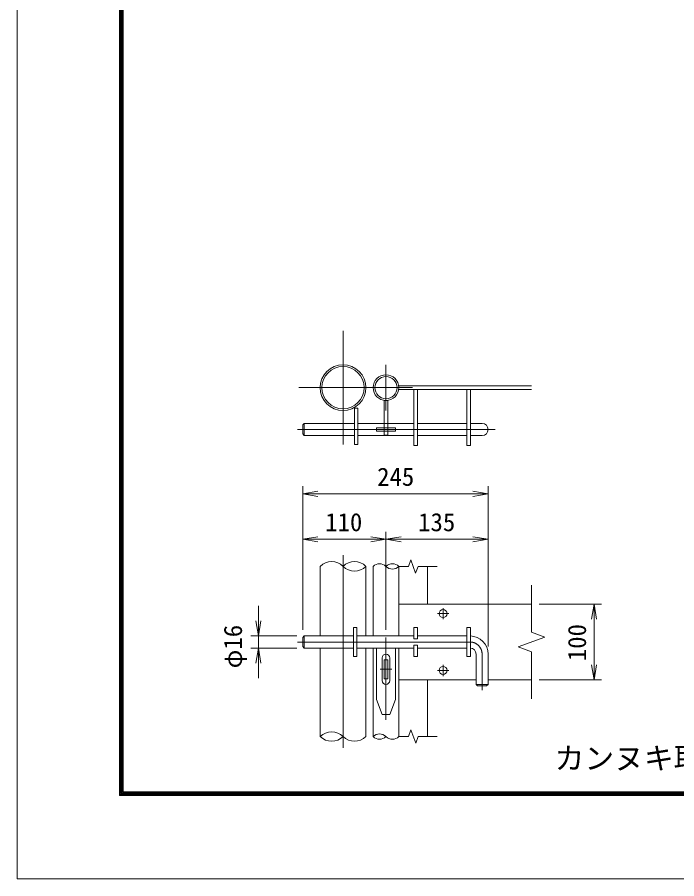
# Model space of a CAD drawing. Units: millimetres, scale not verified, with parts at other scales. Extents: x -6300 to 6300, y -4455 to 4455.
# Drawn here: x -6300 to -3685, y -4455 to -1038 of the extents above; entities that cross this region are included whole.
import ezdxf
from ezdxf.enums import TextEntityAlignment as Align

# ---------------------------------------------------------------- set-up
doc = ezdxf.new("R2010")
doc.units = ezdxf.units.MM
doc.header["$LTSCALE"] = 30
doc.linetypes.add('DASHED', pattern=[7.5, 6, -1.5])
doc.linetypes.add('USER1', pattern=[50.8, 31.75, -6.35, 6.35, -6.35])
for name, color, linetype, lineweight in [('0-0_D-STR1', 1, 'Continuous', 18), ('0-4_D-STR3', 3, 'Continuous', 13), ('0-5_D-STR-DIM', 7, 'Continuous', 9), ('0-6_0', 7, 'Continuous', 9), ('0-8_D-TTL-TXT', 7, 'Continuous', 18), ('0-A_D-BMK', 2, 'USER1', 13), ('0-B_D-TTL', 7, 'Continuous', 9)]:
    doc.layers.add(name, color=color, linetype=linetype, lineweight=lineweight)
doc.styles.add('ＭＳ ゴシック', font='')
doc.styles.get('ＭＳ ゴシック').set_extended_font_data('MS Gothic')

# ---------------------------------------------------------------- blocks, each defined once
blk = doc.blocks.new('_Open')
at = {"layer": '0-6_0'}
blk.add_line((-30, 5), (0, 0), dxfattribs=at)
blk.add_lwpolyline([(-30, -5), (0, 0), (-30, 0)], dxfattribs=at)

msp = doc.modelspace()

# ---------------------------------------------------------------- linework, layer by layer
at = {"layer": '0-0_D-STR1'}
for p, q in [((-4787.85, -2500.58), (-4260.9, -2500.58)), ((-4787.85, -2514.08), (-4260.9, -2514.08)), ((-5099.4, -3491.96), (-5099.4, -3215.96)), ((-4917.9, -3215.96), (-4917.9, -3491.96)), ((-4889.4, -3215.96), (-4889.4, -3491.96)), ((-4787.4, -3215.96), (-4787.4, -3491.96)), ((-4673.4, -3215.96), (-4673.4, -3365.96)), ((-4787.4, -3365.96), (-4260.9, -3365.96)), ((-5099.4, -3890.96), (-5099.4, -3539.96)), ((-4917.9, -3539.96), (-4917.9, -3890.96)), ((-4889.4, -3539.96), (-4889.4, -3890.96)), ((-4787.4, -3539.96), (-4787.4, -3890.96)), ((-4787.4, -3665.96), (-4481.4, -3665.96)), ((-4673.4, -3665.96), (-4673.4, -3890.96)), ((-4433.4, -3665.96), (-4260.9, -3665.96))]:
    msp.add_line(p, q, dxfattribs=at)
for centre, radius in [((-5008.65, -2507.33), 90.75), ((-5008.65, -2507.33), 83.85), ((-4838.4, -2507.33), 51), ((-4838.4, -2507.33), 44.1)]:
    msp.add_circle(centre, radius, dxfattribs=at)
at = {"layer": '0-4_D-STR3'}
for p, q in [((-4727.4, -2514.08), (-4727.4, -2736.08)), ((-4713.9, -2514.08), (-4713.9, -2736.08)), ((-4517.4, -2514.08), (-4517.4, -2736.08)), ((-4503.9, -2514.08), (-4503.9, -2736.08)), ((-4845.15, -2558.33), (-4845.15, -2649.08)), ((-4831.65, -2558.33), (-4845.15, -2558.33)), ((-4831.65, -2558.33), (-4831.65, -2649.08)), ((-4963.65, -2588.17), (-4963.65, -2732.17)), ((-4963.65, -2588.17), (-4950.15, -2588.17)), ((-4950.15, -2732.17), (-4950.15, -2588.17)), ((-5168.4, -2655.08), (-5168.4, -2691.08)), ((-5162.4, -2649.08), (-4963.65, -2649.08)), ((-4950.15, -2649.08), (-4727.4, -2649.08)), ((-4713.9, -2649.08), (-4517.4, -2649.08)), ((-4503.9, -2649.08), (-4457.4, -2649.08)), ((-5162.4, -2697.08), (-5168.4, -2691.08)), ((-5162.4, -2697.08), (-4963.65, -2697.08)), ((-4950.15, -2697.08), (-4727.4, -2697.08)), ((-4713.9, -2697.08), (-4517.4, -2697.08)), ((-4503.9, -2697.08), (-4457.4, -2697.08)), ((-4963.65, -2732.17), (-4950.15, -2732.17)), ((-4727.4, -2736.08), (-4713.9, -2736.08)), ((-4517.4, -2736.08), (-4503.9, -2736.08)), ((-4967.4, -3572.96), (-4967.4, -3458.96)), ((-4967.4, -3458.96), (-4953.9, -3458.96)), ((-4953.9, -3572.96), (-4953.9, -3458.96)), ((-4727.4, -3503.96), (-4727.4, -3458.96)), ((-4727.4, -3458.96), (-4713.9, -3458.96)), ((-4713.9, -3503.96), (-4713.9, -3458.96)), ((-4517.4, -3572.96), (-4517.4, -3458.96)), ((-4517.4, -3458.96), (-4503.9, -3458.96)), ((-4503.9, -3572.96), (-4503.9, -3458.96)), ((-5168.4, -3497.96), (-5168.4, -3533.96)), ((-5162.4, -3491.96), (-4967.4, -3491.96)), ((-4953.9, -3491.96), (-4727.4, -3491.96)), ((-4727.4, -3503.96), (-4713.9, -3503.96)), ((-4713.9, -3491.96), (-4517.4, -3491.96)), ((-5162.4, -3539.96), (-5168.4, -3533.96)), ((-5162.4, -3539.96), (-4967.4, -3539.96)), ((-4953.9, -3539.96), (-4727.4, -3539.96)), ((-4875.9, -3539.96), (-4875.9, -3743.96)), ((-4800.9, -3539.96), (-4800.9, -3743.96)), ((-4727.4, -3572.96), (-4727.4, -3527.96)), ((-4727.4, -3527.96), (-4713.9, -3527.96)), ((-4713.9, -3572.96), (-4713.9, -3527.96)), ((-4713.9, -3539.96), (-4517.4, -3539.96)), ((-4967.4, -3572.96), (-4953.9, -3572.96)), ((-4853.4, -3578.96), (-4853.4, -3668.96)), ((-4845.15, -3586.46), (-4845.15, -3661.46)), ((-4845.15, -3586.46), (-4831.65, -3586.46)), ((-4831.65, -3586.46), (-4831.65, -3661.46)), ((-4823.4, -3578.96), (-4823.4, -3668.96)), ((-4727.4, -3572.96), (-4713.9, -3572.96)), ((-4517.4, -3572.96), (-4503.9, -3572.96)), ((-4481.4, -3563.96), (-4481.4, -3683.96)), ((-4433.4, -3563.96), (-4433.4, -3683.96)), ((-4845.15, -3661.46), (-4831.65, -3661.46)), ((-4481.4, -3683.96), (-4475.4, -3689.96)), ((-4481.4, -3683.96), (-4433.4, -3683.96)), ((-4439.4, -3689.96), (-4433.4, -3683.96)), ((-4475.4, -3689.96), (-4439.4, -3689.96)), ((-4853.4, -3803.96), (-4875.9, -3743.96)), ((-4823.4, -3803.96), (-4800.9, -3743.96)), ((-4853.4, -3803.96), (-4823.4, -3803.96))]:
    msp.add_line(p, q, dxfattribs=at)
at = {"layer": '0-4_D-STR3', "color": 4, "linetype": 'DASHED', "lineweight": 9}
for p, q in [((-4845.15, -2649.08), (-4845.15, -2696.33)), ((-4831.65, -2649.08), (-4831.65, -2696.33)), ((-4875.9, -2666.33), (-4800.9, -2666.33)), ((-4875.9, -2666.33), (-4875.9, -2679.83)), ((-4875.9, -2679.83), (-4800.9, -2679.83)), ((-4831.65, -2696.33), (-4845.15, -2696.33)), ((-4800.9, -2666.33), (-4800.9, -2679.83))]:
    msp.add_line(p, q, dxfattribs=at)
at = {"layer": '0-4_D-STR3'}
for points in [[(-5168.4, -2655.08), (-5162.4, -2649.08), (-5162.4, -2697.08)], [(-5168.4, -3497.96), (-5162.4, -3491.96), (-5162.4, -3539.96)]]:
    msp.add_lwpolyline(points, dxfattribs=at)
for centre in [(-4611.9, -3403.46), (-4611.9, -3628.46)]:
    msp.add_circle(centre, 15.75, dxfattribs=at)
for centre, radius, start, end in [((-4457.4, -2673.08), 24, 270, 90), ((-4505.4, -3563.96), 72, 0, 88.80625), ((-4505.4, -3563.96), 24, 0, 86.41668), ((-4838.4, -3578.96), 15, 0, 180), ((-4838.4, -3668.96), 15, 180, 0)]:
    msp.add_arc(centre, radius, start, end, dxfattribs=at)
at = {"layer": '0-5_D-STR-DIM'}
for p, q in [((-5168.4, -3467.96), (-5168.4, -2898.43)), ((-4433.4, -3533.96), (-4433.4, -2898.43)), ((-5108.4, -2928.43), (-4493.4, -2928.43)), ((-5168.4, -3467.96), (-5168.4, -3078.43)), ((-5108.4, -3108.43), (-4898.4, -3108.43)), ((-4838.4, -3467.96), (-4838.4, -3078.43)), ((-4838.4, -3467.96), (-4838.4, -3078.43)), ((-4778.4, -3108.43), (-4493.4, -3108.43)), ((-4433.4, -3533.96), (-4433.4, -3078.43)), ((-4740.02, -3189.53), (-4749.64, -3215.96)), ((-4720.79, -3242.39), (-4740.02, -3189.53)), ((-4787.4, -3215.96), (-4749.64, -3215.96)), ((-4711.17, -3215.96), (-4720.79, -3242.39)), ((-4711.17, -3215.96), (-4635.9, -3215.96)), ((-4260.9, -3290.96), (-4260.9, -3477.48)), ((-5344.05, -3431.96), (-5344.05, -3371.96)), ((-4230.9, -3365.96), (-3983.27, -3365.96)), ((-4013.27, -3605.96), (-4013.27, -3425.96)), ((-4208.05, -3496.72), (-4260.9, -3477.48)), ((-5192.4, -3491.96), (-5374.05, -3491.96)), ((-5344.05, -3539.96), (-5344.05, -3491.96)), ((-4313.76, -3535.2), (-4208.05, -3496.72)), ((-5192.4, -3539.96), (-5374.05, -3539.96)), ((-4260.9, -3554.44), (-4313.76, -3535.2)), ((-4260.9, -3554.44), (-4260.9, -3740.96)), ((-5344.05, -3599.96), (-5344.05, -3659.96)), ((-4230.9, -3665.96), (-3983.27, -3665.96)), ((-4787.27, -3890.96), (-4749.51, -3890.96)), ((-4739.89, -3864.53), (-4749.51, -3890.96)), ((-4720.65, -3917.39), (-4739.89, -3864.53)), ((-4711.04, -3890.96), (-4720.65, -3917.39)), ((-4711.04, -3890.96), (-4635.77, -3890.96))]:
    msp.add_line(p, q, dxfattribs=at)
for centre, radius, start, end in [((-5054.03, -3261.63), 64.37, 45.18146, 134.81854), ((-4963.28, -3261.63), 64.37, 45.18146, 134.81854), ((-4863.9, -3241.63), 36.18, 45.18146, 134.81854), ((-4812.9, -3241.63), 36.18, 45.18146, 134.81854), ((-4963.28, -3170.3), 64.37, 225.18146, 314.81854), ((-4812.9, -3190.3), 36.18, 225.18146, 314.81854), ((-5054.03, -3936.63), 64.37, 45.18146, 134.81854), ((-5054.03, -3845.3), 64.37, 225.18146, 314.81854), ((-4963.28, -3845.3), 64.37, 225.18146, 314.81854), ((-4863.9, -3916.63), 36.18, 45.18146, 134.81854), ((-4863.9, -3865.3), 36.18, 225.18146, 314.81854), ((-4812.9, -3865.3), 36.18, 225.18146, 314.81854)]:
    msp.add_arc(centre, radius, start, end, dxfattribs=at)
at = {"layer": '0-A_D-BMK'}
for p, q in [((-5008.65, -2282.33), (-5008.65, -2732.33)), ((-4838.4, -2597.33), (-4838.4, -2417.33)), ((-5184.21, -2507.33), (-4732.71, -2507.33)), ((-5189.01, -2673.08), (-4405.4, -2673.08)), ((-5008.65, -3935.96), (-5008.65, -3170.96)), ((-4611.9, -3381.14), (-4611.9, -3425.78)), ((-4589.58, -3403.46), (-4634.22, -3403.46)), ((-5189.01, -3515.96), (-4505.4, -3515.96)), ((-4838.4, -3497.96), (-4838.4, -3824.97)), ((-4457.4, -3563.96), (-4457.4, -3707.42)), ((-4611.9, -3606.14), (-4611.9, -3650.78)), ((-4861.72, -3623.96), (-4815.09, -3623.96)), ((-4589.58, -3628.46), (-4634.22, -3628.46))]:
    msp.add_line(p, q, dxfattribs=at)
msp.add_arc((-4505.4, -3563.96), 48, 0, 90, dxfattribs=at)
at = {"layer": '0-B_D-TTL', "color": 2, "lineweight": 18}
msp.add_lwpolyline([(-6300.35, 4455.14), (6299.65, 4455.14), (6299.65, -4454.86), (-6300.35, -4454.86)], close=True, dxfattribs=at)
at = {"layer": '0-B_D-TTL'}
for points in [[(-5895.35, 4125.14), (5894.65, 4125.14), (5894.65, -4124.86), (-5895.35, -4124.86)], [(-5891.6, 4121.39), (5890.9, 4121.39), (5890.9, -4121.11), (-5891.6, -4121.11)], [(-5887.85, 4117.64), (5887.15, 4117.64), (5887.15, -4117.36), (-5887.85, -4117.36)], [(-5884.1, 4113.89), (5883.4, 4113.89), (5883.4, -4113.61), (-5884.1, -4113.61)], [(-5880.35, 4110.14), (5879.65, 4110.14), (5879.65, -4109.86), (-5880.35, -4109.86)]]:
    msp.add_lwpolyline(points, close=True, dxfattribs=at)

# ---------------------------------------------------------------- block references
at = {"layer": '0-5_D-STR-DIM', "xscale": 2, "yscale": 2}
for p, rotation in [((-5168.4, -2928.43), 180), ((-5168.4, -3108.43), 180), ((-4838.4, -3108.43), 180), ((-4013.27, -3365.96), 90), ((-5344.05, -3491.96), 270), ((-5344.05, -3539.96), 90), ((-4013.27, -3665.96), 270)]:
    msp.add_blockref('_Open', p, dxfattribs=dict(at, rotation=rotation))
for p in [(-4433.4, -2928.43), (-4838.4, -3108.43), (-4433.4, -3108.43)]:
    msp.add_blockref('_Open', p, dxfattribs=at)

# ---------------------------------------------------------------- texts
at = {"layer": '0-5_D-STR-DIM', "style": 'ＭＳ ゴシック'}
for s, p in [('245', (-4873.43, -2918.31)), ('110', (-5079.38, -3098.31)), ('135', (-4710.9, -3098.31))]:
    msp.add_text(s, height=72.14, dxfattribs=at).set_placement(p, align=Align.BOTTOM_LEFT)
for s, p in [('100', (-4023.4, -3591.94)), ('φ16', (-5387.48, -3620.66))]:
    msp.add_text(s, height=72.14, rotation=90, dxfattribs=at).set_placement(p, align=Align.BOTTOM_LEFT)
at = {"layer": '0-8_D-TTL-TXT', "style": 'ＭＳ ゴシック'}
msp.add_text('カンヌキ取付詳細図', height=86.66, dxfattribs=at).set_placement((-4170.08, -4046.26), align=Align.BOTTOM_LEFT)

doc.saveas('drawing.dxf')
